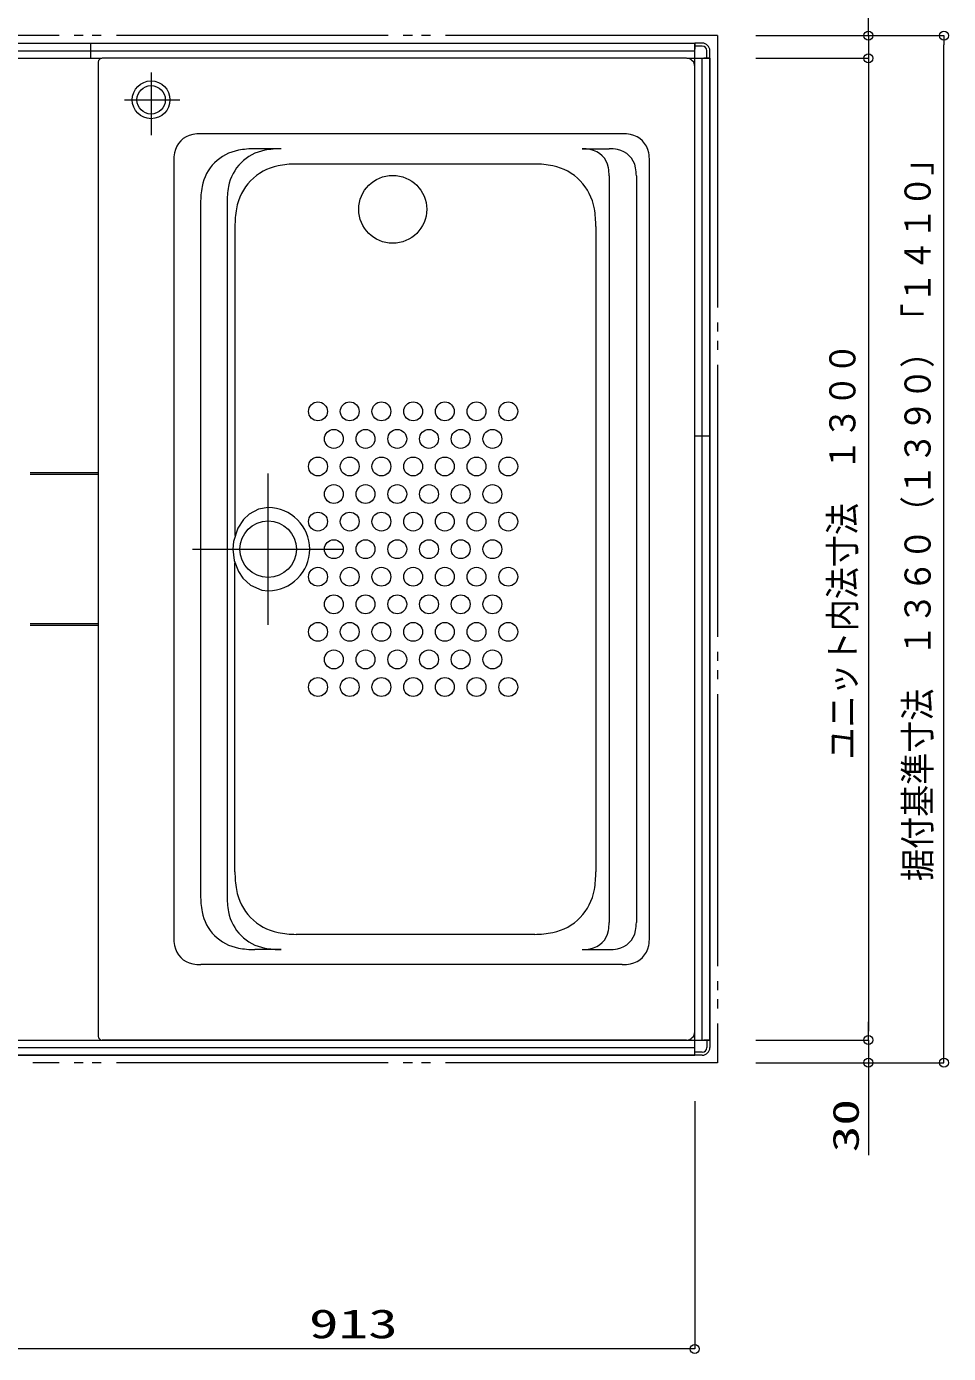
# Model space of a CAD drawing. Units: millimetres on the paper. Extents: x -305 to 305, y -152 to 152.
# Drawn here: x -96.7 to -35.6, y -5.7 to 82.2 of the extents above; entities that cross this region are included whole.
import ezdxf
from ezdxf.enums import TextEntityAlignment as Align

# ---------------------------------------------------------------- set-up
doc = ezdxf.new("R2010")
doc.units = ezdxf.units.MM
doc.linetypes.add('LONG_CHAIN', pattern=[21, 18, -1, 1, -1])
doc.linetypes.add('LONG_DOUBLE_CHAIN', pattern=[21.8, 18, -1, 0.6, -0.6, 0.6, -1])
doc.layers.add('0-0_0', color=7, linetype='Continuous', lineweight=9)
doc.layers.add('0-1_VIEW0001', color=7, linetype='Continuous', lineweight=9)
doc.styles.add('ＭＳ ゴシック', font='')
doc.styles.get('ＭＳ ゴシック').set_extended_font_data('MS Gothic')

# ---------------------------------------------------------------- blocks, each defined once
blk = doc.blocks.new('_ORIGIN')
at = {"layer": '0-0_0'}
blk.add_line((0, 0), (-1, 0), dxfattribs=at)
blk.add_circle((0, 0), 0.5, dxfattribs=at)

msp = doc.modelspace()

# ---------------------------------------------------------------- linework, layer by layer
at = {"layer": '0-0_0'}
for p, q in [((-40.933, 82.174), (-40.933, 82.774)), ((-48.394, 81.573), (-35.934, 81.573)), ((-40.933, 81.574), (-40.933, 80.074)), ((-35.934, 14.173), (-35.934, 80.973)), ((-48.394, 80.073), (-40.933, 80.073)), ((-40.933, 79.474), (-40.933, 78.874)), ((-40.933, 79.473), (-40.933, 15.673)), ((-40.934, 15.673), (-40.934, 16.273)), ((-48.394, 15.073), (-40.933, 15.073)), ((-40.934, 15.073), (-40.934, 13.573)), ((-48.394, 13.573), (-35.934, 13.573)), ((-40.934, 12.973), (-40.934, 12.373)), ((-52.434, 11.033), (-52.434, -5.375)), ((-53.034, -5.375), (-97.504, -5.375))]:
    msp.add_line(p, q, dxfattribs=at)
for points in [[(-48.394, 81.574), (-40.933, 81.574), (-40.933, 103.864)], [(-48.394, 13.573), (-40.934, 13.573), (-40.934, 7.448)]]:
    msp.add_lwpolyline(points, dxfattribs=at)
at = {"layer": '0-1_VIEW0001', "linetype": 'LONG_DOUBLE_CHAIN'}
msp.add_line((-50.934, 81.573), (-138.934, 81.573), dxfattribs=at)
at = {"layer": '0-1_VIEW0001'}
for p, q in [((-137.434, 81.073), (-52.434, 81.073)), ((-137.434, 81.073), (-52.434, 81.073)), ((-92.434, 80.073), (-92.434, 81.073)), ((-52.434, 14.073), (-52.434, 81.073)), ((-51.934, 81.073), (-52.434, 81.073)), ((-52.434, 81.073), (-52.434, 80.673)), ((-51.934, 80.873), (-52.434, 80.873)), ((-138.434, 80.073), (-91.702, 80.073)), ((-137.434, 80.573), (-52.434, 80.573)), ((-52.984, 80.074), (-91.684, 80.074)), ((-52.958, 80.073), (-51.434, 80.073)), ((-51.934, 15.073), (-51.934, 80.073)), ((-51.434, 80.073), (-51.834, 80.073)), ((-51.634, 80.073), (-51.634, 80.573)), ((-51.434, 80.073), (-51.434, 80.573)), ((-51.434, 15.073), (-51.434, 80.073)), ((-51.434, 80.073), (-51.434, 15.073)), ((-91.934, 79.824), (-91.934, 15.323)), ((-52.434, 15.623), (-52.434, 79.524)), ((-57.232, 75.074), (-85.136, 75.074)), ((-79.813, 74.082), (-81.563, 74.082)), ((-59.901, 74.082), (-58.101, 74.082)), ((-86.934, 73.276), (-86.934, 21.871)), ((-63.032, 73.073), (-78.837, 73.073)), ((-55.434, 21.871), (-55.434, 73.276)), ((-58.103, 72.284), (-58.103, 22.863)), ((-56.303, 72.284), (-56.303, 22.863)), ((-85.158, 70.487), (-85.158, 24.66)), ((-83.408, 70.487), (-83.408, 24.66)), ((-82.884, 68.94), (-82.884, 48.473)), ((-58.984, 68.934), (-58.984, 26.213)), ((-52.434, 55.073), (-51.434, 55.073)), ((-91.934, 52.623), (-96.434, 52.623)), ((-82.884, 26.207), (-82.884, 46.674)), ((-91.934, 42.523), (-96.434, 42.523)), ((-63.032, 22.073), (-78.837, 22.073)), ((-79.813, 21.065), (-81.563, 21.065)), ((-59.901, 21.065), (-58.101, 21.065)), ((-57.232, 20.073), (-85.136, 20.073)), ((-97.534, 15.073), (-51.434, 15.073)), ((-52.984, 15.073), (-91.684, 15.073)), ((-51.434, 15.073), (-51.834, 15.073)), ((-51.634, 15.073), (-51.634, 14.573)), ((-51.434, 15.073), (-51.434, 14.573)), ((-97.534, 14.573), (-52.434, 14.573)), ((-97.534, 14.073), (-52.434, 14.073)), ((-52.434, 14.073), (-97.404, 14.073)), ((-52.434, 14.073), (-52.434, 14.473)), ((-51.934, 14.273), (-52.434, 14.273)), ((-51.934, 14.073), (-52.434, 14.073))]:
    msp.add_line(p, q, dxfattribs=at)
at = {"layer": '0-1_VIEW0001', "linetype": 'LONG_CHAIN'}
for p, q in [((-88.434, 79.137), (-88.434, 74.981)), ((-90.2, 77.323), (-86.537, 77.323)), ((-80.684, 42.573), (-80.684, 52.573)), ((-85.684, 47.573), (-75.684, 47.573))]:
    msp.add_line(p, q, dxfattribs=at)
at = {"layer": '0-1_VIEW0001', "color": 4}
for p, q in [((-91.934, 52.521), (-96.434, 52.521)), ((-91.934, 42.625), (-96.434, 42.625))]:
    msp.add_line(p, q, dxfattribs=at)
at = {"layer": '0-1_VIEW0001', "linetype": 'LONG_DOUBLE_CHAIN'}
msp.add_lwpolyline([(-50.934, 81.573), (-50.934, 13.573), (-96.258, 13.573)], dxfattribs=at)
at = {"layer": '0-1_VIEW0001'}
msp.add_lwpolyline([(-80.684, 50.323), (-81.314, 50.221), (-81.939, 49.889), (-82.309, 49.543), (-82.695, 48.959), (-82.973, 48.074), (-83.012, 47.573), (-82.925, 46.829), (-82.645, 46.091), (-82.351, 45.654), (-81.857, 45.198), (-81.108, 44.869), (-80.684, 44.823)], dxfattribs=at)
for centre, radius in [((-88.434, 77.323), 1.25), ((-88.434, 77.323), 0.94), ((-77.384, 56.698), 0.625), ((-75.284, 56.698), 0.625), ((-73.184, 56.698), 0.625), ((-71.084, 56.698), 0.625), ((-68.984, 56.698), 0.625), ((-66.884, 56.698), 0.625), ((-64.784, 56.698), 0.625), ((-76.334, 54.873), 0.625), ((-74.234, 54.873), 0.625), ((-72.134, 54.873), 0.625), ((-70.034, 54.873), 0.625), ((-67.934, 54.873), 0.625), ((-65.834, 54.873), 0.625), ((-77.384, 53.048), 0.625), ((-75.284, 53.048), 0.625), ((-73.184, 53.048), 0.625), ((-71.084, 53.048), 0.625), ((-68.984, 53.048), 0.625), ((-66.884, 53.048), 0.625), ((-64.784, 53.048), 0.625), ((-76.334, 51.223), 0.625), ((-74.234, 51.223), 0.625), ((-72.134, 51.223), 0.625), ((-70.034, 51.223), 0.625), ((-67.934, 51.223), 0.625), ((-65.834, 51.223), 0.625), ((-80.684, 47.573), 1.875), ((-77.384, 49.398), 0.625), ((-75.284, 49.398), 0.625), ((-73.184, 49.398), 0.625), ((-71.084, 49.398), 0.625), ((-68.984, 49.398), 0.625), ((-66.884, 49.398), 0.625), ((-64.784, 49.398), 0.625), ((-76.334, 47.573), 0.625), ((-74.234, 47.573), 0.625), ((-72.134, 47.573), 0.625), ((-70.034, 47.573), 0.625), ((-67.934, 47.573), 0.625), ((-65.834, 47.573), 0.625), ((-77.384, 45.748), 0.625), ((-75.284, 45.748), 0.625), ((-73.184, 45.748), 0.625), ((-71.084, 45.748), 0.625), ((-68.984, 45.748), 0.625), ((-66.884, 45.748), 0.625), ((-64.784, 45.748), 0.625), ((-76.334, 43.923), 0.625), ((-74.234, 43.923), 0.625), ((-72.134, 43.923), 0.625), ((-70.034, 43.923), 0.625), ((-67.934, 43.923), 0.625), ((-65.834, 43.923), 0.625), ((-77.384, 42.098), 0.625), ((-75.284, 42.098), 0.625), ((-73.184, 42.098), 0.625), ((-71.084, 42.098), 0.625), ((-68.984, 42.098), 0.625), ((-66.884, 42.098), 0.625), ((-64.784, 42.098), 0.625), ((-76.334, 40.273), 0.625), ((-74.234, 40.273), 0.625), ((-72.134, 40.273), 0.625), ((-70.034, 40.273), 0.625), ((-67.934, 40.273), 0.625), ((-65.834, 40.273), 0.625), ((-77.384, 38.448), 0.625), ((-75.284, 38.448), 0.625), ((-73.184, 38.448), 0.625), ((-71.084, 38.448), 0.625), ((-68.984, 38.448), 0.625), ((-66.884, 38.448), 0.625), ((-64.784, 38.448), 0.625)]:
    msp.add_circle(centre, radius, dxfattribs=at)
at = {"layer": '0-1_VIEW0001', "linetype": 'LONG_DOUBLE_CHAIN'}
msp.add_circle((-72.434, 70.073), 2.25, dxfattribs=at)
at = {"layer": '0-1_VIEW0001'}
for centre, radius, start, end in [((-51.934, 80.573), 0.5, 0, 90), ((-51.934, 80.573), 0.3, 0, 90), ((-91.684, 79.824), 0.25, 90, 180), ((-52.984, 79.524), 0.55, 360, 90), ((-85.409, 73.549), 1.5, 100.47531, 169.52469), ((-85.136, 72.074), 3, 90, 100.47531), ((-57.232, 72.074), 3, 79.52469, 90), ((-56.959, 73.549), 1.5, 10.47532, 79.52469), ((-83.934, 73.276), 3, 169.52469, 180), ((-82.108, 71.032), 3, 100.47531, 169.52469), ((-80.358, 71.032), 3, 100.47531, 169.52469), ((-81.563, 68.082), 6, 90, 100.47531), ((-79.813, 68.082), 6, 90, 100.47531), ((-59.901, 71.082), 3, 79.52469, 90), ((-59.628, 72.557), 1.5, 10.47532, 79.52469), ((-58.101, 71.082), 3, 79.52469, 90), ((-57.828, 72.557), 1.5, 10.47532, 79.52469), ((-58.434, 73.276), 3, 360, 10.47532), ((-79.334, 69.523), 3.5, 101.47834, 170.30368), ((-78.837, 67.073), 6, 90, 101.47834), ((-63.032, 67.073), 6, 78.52166, 90), ((-62.534, 69.523), 3.5, 9.69632, 78.52166), ((-61.103, 72.284), 3, 360, 10.47532), ((-59.303, 72.284), 3, 360, 10.47532), ((-79.158, 70.487), 6, 169.52469, 180), ((-77.408, 70.487), 6, 169.52469, 180), ((-75.884, 68.934), 7, 170.30368, 180), ((-65.984, 68.934), 7, 360, 9.69632), ((-80.684, 47.573), 2.75, 270, 90), ((-75.884, 26.213), 7, 180, 189.69632), ((-65.984, 26.213), 7, 350.30368, 0.00001), ((-79.158, 24.66), 6, 180, 190.47531), ((-77.408, 24.66), 6, 180, 190.47531), ((-79.334, 25.623), 3.5, 189.69632, 258.52166), ((-62.534, 25.623), 3.5, 281.47834, 350.30368), ((-82.108, 24.115), 3, 190.47531, 259.52468), ((-80.358, 24.115), 3, 190.47531, 259.52468), ((-61.103, 22.863), 3, 349.52468, 0.00001), ((-59.303, 22.863), 3, 349.52468, 0.00001), ((-78.837, 28.073), 6, 258.52166, 270), ((-63.032, 28.073), 6, 270, 281.47834), ((-59.628, 22.59), 1.5, 280.47531, 349.52468), ((-57.828, 22.59), 1.5, 280.47531, 349.52468), ((-83.934, 21.871), 3, 180, 190.47531), ((-85.409, 21.598), 1.5, 190.47531, 259.52468), ((-81.563, 27.065), 6, 259.52468, 270), ((-79.813, 27.065), 6, 259.52468, 270), ((-59.901, 24.065), 3, 270, 280.47531), ((-58.101, 24.065), 3, 270, 280.47531), ((-56.959, 21.598), 1.5, 280.47531, 349.52468), ((-58.434, 21.871), 3, 349.52468, 0.00001), ((-85.136, 23.073), 3, 259.52468, 270), ((-57.232, 23.073), 3, 270, 280.47531), ((-91.684, 15.323), 0.25, 180, 270), ((-52.984, 15.623), 0.55, 270, 0), ((-51.934, 14.573), 0.3, 270, 0), ((-51.934, 14.573), 0.5, 270, 0)]:
    msp.add_arc(centre, radius, start, end, dxfattribs=at)

# ---------------------------------------------------------------- block references
at = {"layer": '0-0_0', "xscale": 0.6, "yscale": 0.6}
for p, rotation in [((-40.933, 81.574), 270), ((-35.934, 81.573), 90), ((-40.933, 80.074), 90), ((-40.933, 80.073), 90), ((-40.934, 15.073), 270), ((-40.933, 15.073), 270), ((-35.934, 13.573), 270), ((-40.934, 13.573), 90)]:
    msp.add_blockref('_ORIGIN', p, dxfattribs=dict(at, rotation=rotation))
msp.add_blockref('_ORIGIN', (-52.434, -5.375), dxfattribs=at)

# ---------------------------------------------------------------- texts
at = {"layer": '0-0_0', "style": 'ＭＳ ゴシック'}
for s, width, p in [('据付基準寸法\u3000１３６０（１３９０）「１４１０」', 0.9, (-36.296, 25.599)), ('ユニット内法寸法\u3000１３００', 0.9, (-41.275, 33.639)), ('30', 1.5, (-41.051, 7.641))]:
    msp.add_text(s, height=1.73, rotation=90, dxfattribs=dict(at, width=width)).set_placement(p, align=Align.BOTTOM_LEFT)
at = {"layer": '0-0_0', "style": 'ＭＳ ゴシック', "width": 1.5}
msp.add_text('913', height=1.921, dxfattribs=at).set_placement((-77.98, -5.246), align=Align.BOTTOM_LEFT)

doc.saveas('drawing.dxf')
